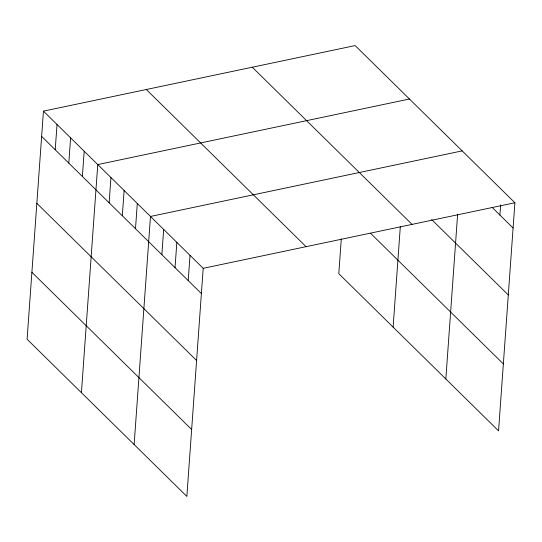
<?xml version="1.0" encoding="UTF-8"?>
<svg xmlns="http://www.w3.org/2000/svg" width="542" height="542" viewBox="0 0 542 542"><rect width="100%" height="100%" fill="white"/><g stroke="black" fill="none" stroke-linecap="round" stroke-linejoin="round"><path stroke-width="0.81" d="M43.448 111.137L27.1 339.245L186.855 496.418L203.203 268.317L43.448 111.137L355.146 45.582L514.9 202.755L498.552 430.863L338.797 273.683L341.284 238.975M55.216 149.755L57.032 124.497M68.8 163.115L70.609 137.858M82.377 176.475L84.186 151.218M81.415 392.686L97.763 164.578L409.461 99.017M109.138 202.803L110.947 177.546M122.316 215.77L124.125 190.513M135.493 228.738L137.302 203.48M134.131 444.555L150.486 216.448L462.184 150.886M161.855 254.672L163.664 229.415M175.032 267.633L176.841 242.382M188.216 280.6L190.025 255.35M393.113 327.124L400.321 226.522M445.829 378.993L457.644 214.158M499.907 215.045L500.632 204.944M203.203 268.317L514.9 202.755M492.122 207.383L513.091 228.013M431.608 219.51L508.294 294.95M252.287 67.215L412.042 224.388M370.755 233.467L503.349 363.919M146.313 89.505L306.061 246.678M41.639 136.394L201.394 293.568M36.842 203.338L196.597 360.511M31.897 272.301L191.651 429.481"/></g></svg>
